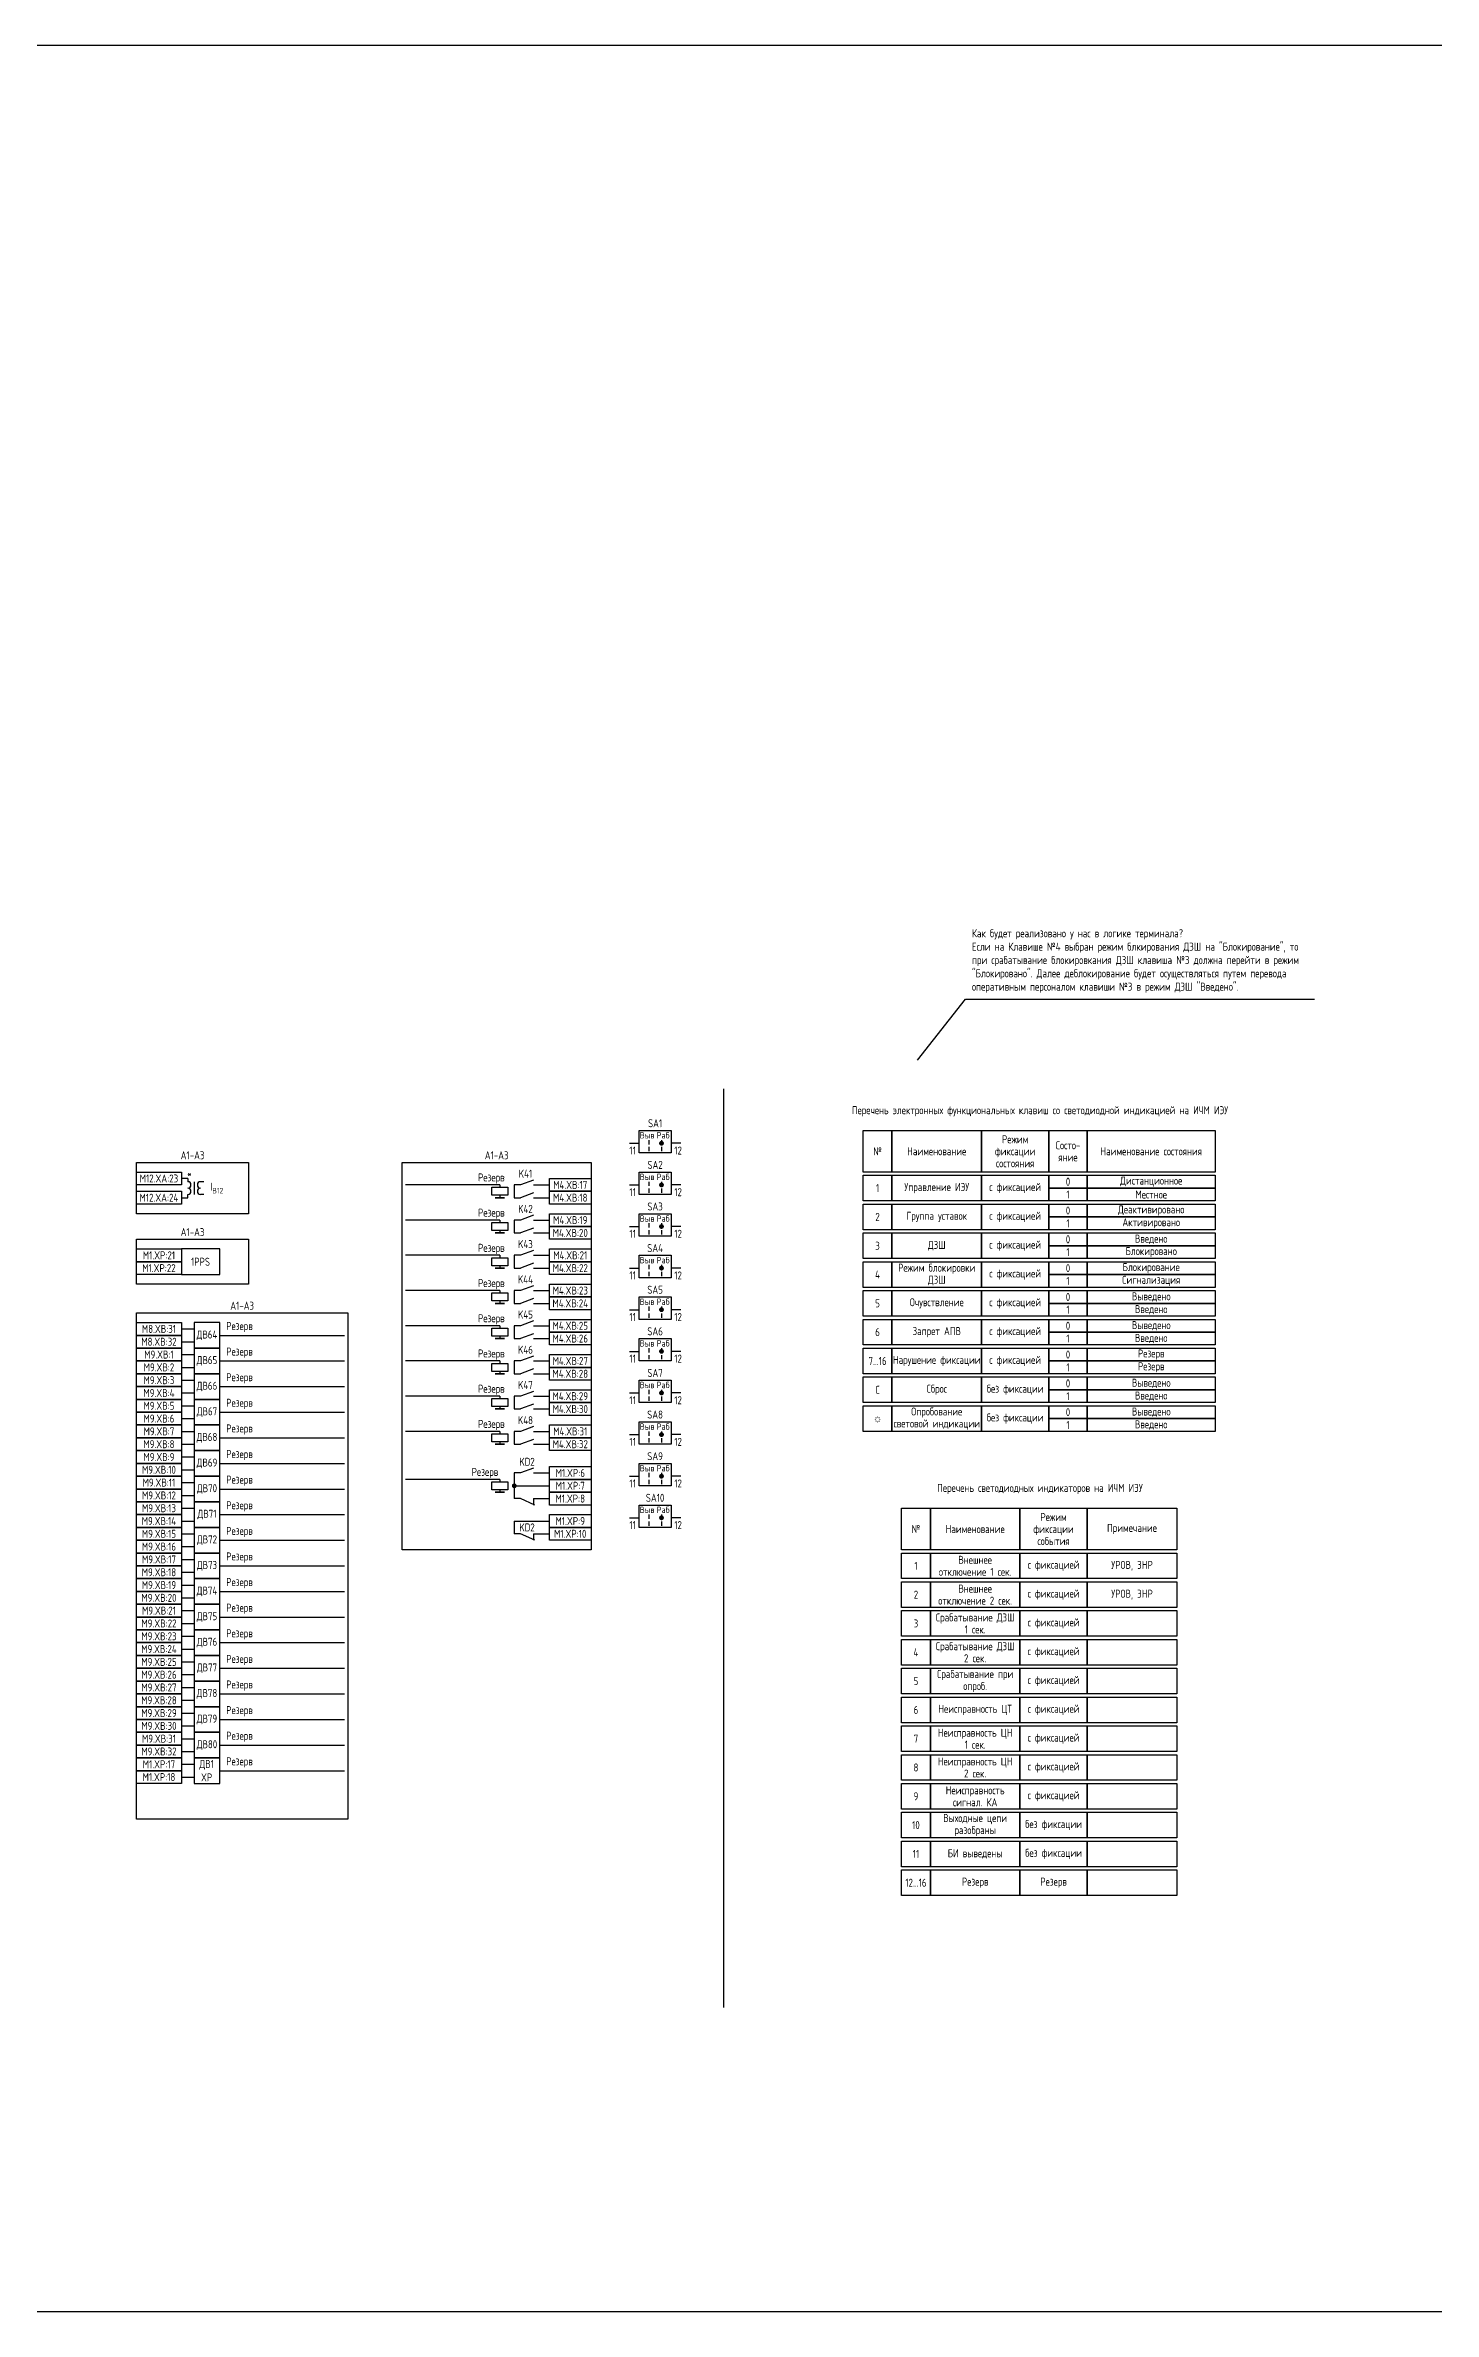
# Model space of a CAD drawing. Header units: millimetres. Extents: x -997 to 6341, y -90 to 618.
# Drawn here: x 4625 to 5059, y -90 to 618 of the extents above; entities that cross this region are included whole.
import ezdxf

# ---------------------------------------------------------------- set-up
doc = ezdxf.new("R2010")
doc.units = ezdxf.units.MM
doc.styles.add('Gost_type_A', font='GOST_A.TTF')

# ---------------------------------------------------------------- blocks, each defined once
blk = doc.blocks.new('POINT')
at = {"const_width": 0.75}
blk.add_lwpolyline([(-0.375, 0, 1), (0.375, 0, 1)], format="xyb", close=True, dxfattribs=at)
blk = doc.blocks.new('Переключатель_положение')
for p, q in [((2, 1), (2, -0.34)), ((2, -1.14), (2, -2.49))]:
    blk.add_line(p, q)

msp = doc.modelspace()

# ---------------------------------------------------------------- linework, layer by layer
for p, q in [((4837.5, 5), (4837.5, 292)), ((4808, 275), (4811, 275)), ((4824, 275), (4821, 275)), ((4670, 264), (4668, 264)), ((4767.5, 262), (4738, 262)), ((4767.5, 262), (4767.5, 261.25)), ((4808, 262), (4811, 262)), ((4824, 262), (4821, 262)), ((4668, 258), (4670, 258)), ((4767.5, 258.75), (4767.5, 258)), ((4767.5, 251), (4738, 251)), ((4767.5, 251), (4767.5, 250.25)), ((4808, 249), (4811, 249)), ((4824, 249), (4821, 249)), ((4767.5, 247.75), (4767.5, 247)), ((4767.5, 240), (4738, 240)), ((4767.5, 240), (4767.5, 239.25)), ((4767.5, 236.75), (4767.5, 236)), ((4808, 236), (4811, 236)), ((4824, 236), (4821, 236)), ((4767.5, 229), (4738, 229)), ((4767.5, 229), (4767.5, 228.25)), ((4767.5, 225.75), (4767.5, 225)), ((4808, 223), (4811, 223)), ((4824, 223), (4821, 223)), ((4668, 217), (4672, 217)), ((4668, 213), (4672, 213)), ((4680, 215), (4719, 215)), ((4767.5, 218), (4738, 218)), ((4767.5, 218), (4767.5, 217.25)), ((4767.5, 214.75), (4767.5, 214)), ((4668, 209), (4672, 209)), ((4680, 207), (4719, 207)), ((4767.5, 207), (4738, 207)), ((4767.5, 207), (4767.5, 206.25)), ((4808, 210), (4811, 210)), ((4824, 210), (4821, 210)), ((4668, 205), (4672, 205)), ((4668, 201), (4672, 201)), ((4680, 199), (4719, 199)), ((4767.5, 203.75), (4767.5, 203)), ((4668, 197), (4672, 197)), ((4668, 193), (4672, 193)), ((4767.5, 196), (4738, 196)), ((4767.5, 196), (4767.5, 195.25)), ((4767.5, 192.75), (4767.5, 192)), ((4808, 197), (4811, 197)), ((4824, 197), (4821, 197)), ((4668, 189), (4672, 189)), ((4668, 185), (4672, 185)), ((4680, 191), (4719, 191)), ((4767.5, 185), (4738, 185)), ((4767.5, 185), (4767.5, 184.25)), ((4668, 181), (4672, 181)), ((4668, 177), (4672, 177)), ((4680, 183), (4719, 183)), ((4767.5, 181.75), (4767.5, 181)), ((4808, 184), (4811, 184)), ((4824, 184), (4821, 184)), ((4668, 173), (4672, 173)), ((4680, 175), (4719, 175)), ((4767.5, 170), (4738, 170)), ((4767.5, 170), (4767.5, 169.25)), ((4808, 171), (4811, 171)), ((4824, 171), (4821, 171)), ((4668, 169), (4672, 169)), ((4668, 165), (4672, 165)), ((4680, 167), (4719, 167)), ((4767.5, 166.75), (4767.5, 166)), ((4778, 164), (4778, 162)), ((4668, 161), (4672, 161)), ((4668, 157), (4672, 157)), ((4680, 159), (4719, 159)), ((4772, 157), (4772, 153)), ((4808, 158), (4811, 158)), ((4824, 158), (4821, 158)), ((4668, 153), (4672, 153)), ((4668, 149), (4672, 149)), ((4680, 151), (4719, 151)), ((4778, 153), (4778, 151)), ((4668, 145), (4672, 145)), ((4680, 143), (4719, 143)), ((4668, 141), (4672, 141)), ((4668, 137), (4672, 137)), ((4680, 135), (4719, 135)), ((4668, 133), (4672, 133)), ((4668, 129), (4672, 129)), ((4668, 125), (4672, 125)), ((4668, 121), (4672, 121)), ((4680, 127), (4719, 127)), ((4668, 117), (4672, 117)), ((4680, 119), (4719, 119)), ((4668, 113), (4672, 113)), ((4668, 109), (4672, 109)), ((4680, 111), (4719, 111)), ((4668, 105), (4672, 105)), ((4668, 101), (4672, 101)), ((4680, 103), (4719, 103)), ((4668, 97), (4672, 97)), ((4668, 93), (4672, 93)), ((4680, 95), (4719, 95)), ((4668, 89), (4672, 89)), ((4668, 85), (4672, 85)), ((4680, 87), (4719, 87)), ((4668, 81), (4672, 81)), ((4680, 79), (4719, 79)), ((4668, 77), (4672, 77))]:
    msp.add_line(p, q)
at = {"ltscale": 4}
for p, q in [((4670, 264), (4670, 263)), ((4670, 263.5), (4670, 263)), ((4672, 263), (4672, 259)), ((4672, 263), (4672, 259)), ((4675, 263), (4674, 263)), ((4675, 263), (4674, 263)), ((4670, 258), (4670, 259)), ((4675, 259), (4674, 259)), ((4675, 259), (4674, 259))]:
    msp.add_line(p, q, dxfattribs=at)
at = {"ltscale": 1.08}
for p, q in [((4774, 262), (4772, 262)), ((4772, 262), (4772, 258)), ((4778, 262), (4783, 262)), ((4772, 258), (4774, 258)), ((4778, 258), (4783, 258)), ((4774, 251), (4772, 251)), ((4772, 251), (4772, 247)), ((4778, 251), (4783, 251)), ((4772, 247), (4774, 247)), ((4778, 247), (4783, 247)), ((4774, 240), (4772, 240)), ((4772, 240), (4772, 236)), ((4772, 236), (4774, 236)), ((4778, 240), (4783, 240)), ((4778, 236), (4783, 236)), ((4774, 229), (4772, 229)), ((4772, 229), (4772, 225)), ((4778, 229), (4783, 229)), ((4772, 225), (4774, 225)), ((4778, 225), (4783, 225)), ((4774, 218), (4772, 218)), ((4772, 218), (4772, 214)), ((4772, 214), (4774, 214)), ((4778, 218), (4783, 218)), ((4778, 214), (4783, 214)), ((4774, 207), (4772, 207)), ((4772, 207), (4772, 203)), ((4778, 207), (4783, 207)), ((4772, 203), (4774, 203)), ((4778, 203), (4783, 203)), ((4774, 196), (4772, 196)), ((4772, 196), (4772, 192)), ((4772, 192), (4774, 192)), ((4778, 196), (4783, 196)), ((4778, 192), (4783, 192)), ((4774, 185), (4772, 185)), ((4772, 185), (4772, 181)), ((4778, 185), (4783, 185)), ((4772, 181), (4774, 181)), ((4778, 181), (4783, 181)), ((4774, 172), (4772, 172)), ((4772, 172), (4772, 164)), ((4778, 172), (4783, 172)), ((4772, 168), (4783, 168)), ((4774, 164), (4772, 164)), ((4778, 164), (4783, 164)), ((4772, 157), (4783, 157)), ((4774, 153), (4772, 153)), ((4778, 153), (4783, 153))]:
    msp.add_line(p, q, dxfattribs=at)
at = {"ltscale": 4.32}
for p, q in [((4778, 263.5), (4774, 262)), ((4778, 259.5), (4774, 258)), ((4778, 252.5), (4774, 251)), ((4778, 248.5), (4774, 247)), ((4778, 241.5), (4774, 240)), ((4778, 237.5), (4774, 236)), ((4778, 230.5), (4774, 229)), ((4778, 226.5), (4774, 225)), ((4778, 219.5), (4774, 218)), ((4778, 215.5), (4774, 214)), ((4778, 208.5), (4774, 207)), ((4778, 204.5), (4774, 203)), ((4778, 197.5), (4774, 196)), ((4778, 193.5), (4774, 192)), ((4778, 186.5), (4774, 185)), ((4778, 182.5), (4774, 181)), ((4778, 173.5), (4774, 172)), ((4778.39, 162), (4774, 164)), ((4778.39, 151), (4774, 153))]:
    msp.add_line(p, q, dxfattribs=at)
for points in [[(-997, 618), (6340.99, 618), (6340.99, -90), (-997, -90)], [(4811, 279), (4821, 279), (4821, 272), (4811, 272)], [(4881, 279), (4890, 279), (4890, 266), (4881, 266)], [(4890, 279), (4918, 279), (4918, 266), (4890, 266)], [(4918, 279), (4939, 279), (4939, 266), (4918, 266)], [(4939, 279), (4951, 279), (4951, 266), (4939, 266)], [(4951, 279), (4991, 279), (4991, 266), (4951, 266)], [(4654, 269), (4689, 269), (4689, 253), (4654, 253)], [(4654, 266), (4668, 266), (4668, 262), (4654, 262)], [(4737, 269), (4796, 269), (4796, 148), (4737, 148)], [(4783, 264), (4796, 264), (4796, 260), (4783, 260)], [(4811, 266), (4821, 266), (4821, 259), (4811, 259)], [(4881, 265), (4890, 265), (4890, 257), (4881, 257)], [(4890, 265), (4918, 265), (4918, 257), (4890, 257)], [(4918, 265), (4939, 265), (4939, 257), (4918, 257)], [(4939, 265), (4951, 265), (4951, 261), (4939, 261)], [(4951, 265), (4991, 265), (4991, 261), (4951, 261)], [(4654, 260), (4668, 260), (4668, 256), (4654, 256)], [(4770, 261.25), (4770, 258.75), (4765, 258.75), (4765, 261.25)], [(4769, 258), (4766, 258)], [(4783, 260), (4796, 260), (4796, 256), (4783, 256)], [(4881, 256), (4890, 256), (4890, 248), (4881, 248)], [(4890, 256), (4918, 256), (4918, 248), (4890, 248)], [(4918, 256), (4939, 256), (4939, 248), (4918, 248)], [(4939, 261), (4951, 261), (4951, 257), (4939, 257)], [(4939, 256), (4951, 256), (4951, 252), (4939, 252)], [(4951, 261), (4991, 261), (4991, 257), (4951, 257)], [(4951, 256), (4991, 256), (4991, 252), (4951, 252)], [(4770, 250.25), (4770, 247.75), (4765, 247.75), (4765, 250.25)], [(4783, 253), (4796, 253), (4796, 249), (4783, 249)], [(4783, 249), (4796, 249), (4796, 245), (4783, 245)], [(4811, 253), (4821, 253), (4821, 246), (4811, 246)], [(4939, 252), (4951, 252), (4951, 248), (4939, 248)], [(4951, 252), (4991, 252), (4991, 248), (4951, 248)], [(4654, 245), (4689, 245), (4689, 231), (4654, 231)], [(4654, 242), (4668, 242), (4668, 238), (4654, 238)], [(4769, 247), (4766, 247)], [(4783, 242), (4796, 242), (4796, 238), (4783, 238)], [(4881, 247), (4890, 247), (4890, 239), (4881, 239)], [(4890, 247), (4918, 247), (4918, 239), (4890, 239)], [(4918, 247), (4939, 247), (4939, 239), (4918, 239)], [(4939, 247), (4951, 247), (4951, 243), (4939, 243)], [(4939, 243), (4951, 243), (4951, 239), (4939, 239)], [(4951, 247), (4991, 247), (4991, 243), (4951, 243)], [(4951, 243), (4991, 243), (4991, 239), (4951, 239)], [(4654, 238), (4668, 238), (4668, 234), (4654, 234)], [(4770, 239.25), (4770, 236.75), (4765, 236.75), (4765, 239.25)], [(4769, 236), (4766, 236)], [(4783, 238), (4796, 238), (4796, 234), (4783, 234)], [(4811, 240), (4821, 240), (4821, 233), (4811, 233)], [(4881, 238), (4890, 238), (4890, 230), (4881, 230)], [(4890, 238), (4918, 238), (4918, 230), (4890, 230)], [(4918, 238), (4939, 238), (4939, 230), (4918, 230)], [(4939, 238), (4951, 238), (4951, 234), (4939, 234)], [(4939, 234), (4951, 234), (4951, 230), (4939, 230)], [(4951, 238), (4991, 238), (4991, 234), (4951, 234)], [(4951, 234), (4991, 234), (4991, 230), (4951, 230)], [(4770, 228.25), (4770, 225.75), (4765, 225.75), (4765, 228.25)], [(4783, 231), (4796, 231), (4796, 227), (4783, 227)], [(4783, 227), (4796, 227), (4796, 223), (4783, 223)], [(4811, 227), (4821, 227), (4821, 220), (4811, 220)], [(4881, 229), (4890, 229), (4890, 221), (4881, 221)], [(4890, 229), (4918, 229), (4918, 221), (4890, 221)], [(4918, 229), (4939, 229), (4939, 221), (4918, 221)], [(4939, 229), (4951, 229), (4951, 225), (4939, 225)], [(4951, 229), (4991, 229), (4991, 225), (4951, 225)], [(4654, 222), (4720, 222), (4720, 63.82), (4654, 63.82)], [(4769, 225), (4766, 225)], [(4783, 220), (4796, 220), (4796, 216), (4783, 216)], [(4881, 220), (4890, 220), (4890, 212), (4881, 212)], [(4890, 220), (4918, 220), (4918, 212), (4890, 212)], [(4918, 220), (4939, 220), (4939, 212), (4918, 212)], [(4939, 225), (4951, 225), (4951, 221), (4939, 221)], [(4939, 220), (4951, 220), (4951, 216), (4939, 216)], [(4951, 225), (4991, 225), (4991, 221), (4951, 221)], [(4951, 220), (4991, 220), (4991, 216), (4951, 216)], [(4654, 219), (4668, 219), (4668, 215), (4654, 215)], [(4654, 215), (4668, 215), (4668, 211), (4654, 211)], [(4770, 217.25), (4770, 214.75), (4765, 214.75), (4765, 217.25)], [(4769, 214), (4766, 214)], [(4783, 216), (4796, 216), (4796, 212), (4783, 212)], [(4811, 214), (4821, 214), (4821, 207), (4811, 207)], [(4939, 216), (4951, 216), (4951, 212), (4939, 212)], [(4951, 216), (4991, 216), (4991, 212), (4951, 212)], [(4654, 211), (4668, 211), (4668, 207), (4654, 207)], [(4654, 207), (4668, 207), (4668, 203), (4654, 203)], [(4770, 206.25), (4770, 203.75), (4765, 203.75), (4765, 206.25)], [(4783, 209), (4796, 209), (4796, 205), (4783, 205)], [(4881, 211), (4890, 211), (4890, 203), (4881, 203)], [(4890, 211), (4918, 211), (4918, 203), (4890, 203)], [(4918, 211), (4939, 211), (4939, 203), (4918, 203)], [(4939, 211), (4951, 211), (4951, 207), (4939, 207)], [(4939, 207), (4951, 207), (4951, 203), (4939, 203)], [(4951, 211), (4991, 211), (4991, 207), (4951, 207)], [(4951, 207), (4991, 207), (4991, 203), (4951, 203)], [(4654, 203), (4668, 203), (4668, 199), (4654, 199)], [(4654, 199), (4668, 199), (4668, 195), (4654, 195)], [(4769, 203), (4766, 203)], [(4783, 205), (4796, 205), (4796, 201), (4783, 201)], [(4811, 201), (4821, 201), (4821, 194), (4811, 194)], [(4881, 202), (4890, 202), (4890, 194), (4881, 194)], [(4890, 202), (4918, 202), (4918, 194), (4890, 194)], [(4918, 202), (4939, 202), (4939, 194), (4918, 194)], [(4939, 202), (4951, 202), (4951, 198), (4939, 198)], [(4951, 202), (4991, 202), (4991, 198), (4951, 198)], [(4654, 195), (4668, 195), (4668, 191), (4654, 191)], [(4770, 195.25), (4770, 192.75), (4765, 192.75), (4765, 195.25)], [(4769, 192), (4766, 192)], [(4783, 198), (4796, 198), (4796, 194), (4783, 194)], [(4783, 194), (4796, 194), (4796, 190), (4783, 190)], [(4881, 193), (4890, 193), (4890, 185), (4881, 185)], [(4890, 193), (4918, 193), (4918, 185), (4890, 185)], [(4918, 193), (4939, 193), (4939, 185), (4918, 185)], [(4939, 198), (4951, 198), (4951, 194), (4939, 194)], [(4939, 193), (4951, 193), (4951, 189), (4939, 189)], [(4951, 198), (4991, 198), (4991, 194), (4951, 194)], [(4951, 193), (4991, 193), (4991, 189), (4951, 189)], [(4654, 191), (4668, 191), (4668, 187), (4654, 187)], [(4654, 187), (4668, 187), (4668, 183), (4654, 183)], [(4770, 184.25), (4770, 181.75), (4765, 181.75), (4765, 184.25)], [(4783, 187), (4796, 187), (4796, 183), (4783, 183)], [(4811, 188), (4821, 188), (4821, 181), (4811, 181)], [(4939, 189), (4951, 189), (4951, 185), (4939, 185)], [(4951, 189), (4991, 189), (4991, 185), (4951, 185)], [(4654, 183), (4668, 183), (4668, 179), (4654, 179)], [(4654, 179), (4668, 179), (4668, 175), (4654, 175)], [(4769, 181), (4766, 181)], [(4783, 183), (4796, 183), (4796, 179), (4783, 179)], [(4654, 175), (4668, 175), (4668, 171), (4654, 171)], [(4654, 171), (4668, 171), (4668, 167), (4654, 167)], [(4783, 174), (4796, 174), (4796, 170), (4783, 170)], [(4783, 170), (4796, 170), (4796, 166), (4783, 166)], [(4811, 175), (4821, 175), (4821, 168), (4811, 168)], [(4654, 167), (4668, 167), (4668, 163), (4654, 163)], [(4654, 163), (4668, 163), (4668, 159), (4654, 159)], [(4770, 169.25), (4770, 166.75), (4765, 166.75), (4765, 169.25)], [(4769, 166), (4766, 166)], [(4783, 166), (4796, 166), (4796, 162), (4783, 162)], [(4654, 159), (4668, 159), (4668, 155), (4654, 155)], [(4783, 159), (4796, 159), (4796, 155), (4783, 155)], [(4811, 162), (4821, 162), (4821, 155), (4811, 155)], [(4893, 161), (4902, 161), (4902, 148), (4893, 148)], [(4902, 161), (4930, 161), (4930, 148), (4902, 148)], [(4930, 161), (4951, 161), (4951, 148), (4930, 148)], [(4951, 161), (4979, 161), (4979, 148), (4951, 148)], [(4654, 155), (4668, 155), (4668, 151), (4654, 151)], [(4654, 151), (4668, 151), (4668, 147), (4654, 147)], [(4783, 155), (4796, 155), (4796, 151), (4783, 151)], [(4654, 147), (4668, 147), (4668, 143), (4654, 143)], [(4654, 143), (4668, 143), (4668, 139), (4654, 139)], [(4893, 147), (4902, 147), (4902, 139), (4893, 139)], [(4902, 147), (4930, 147), (4930, 139), (4902, 139)], [(4930, 147), (4951, 147), (4951, 139), (4930, 139)], [(4951, 147), (4979, 147), (4979, 139), (4951, 139)], [(4654, 139), (4668, 139), (4668, 135), (4654, 135)], [(4654, 135), (4668, 135), (4668, 131), (4654, 131)], [(4893, 138), (4902, 138), (4902, 130), (4893, 130)], [(4902, 138), (4930, 138), (4930, 130), (4902, 130)], [(4930, 138), (4951, 138), (4951, 130), (4930, 130)], [(4951, 138), (4979, 138), (4979, 130), (4951, 130)], [(4654, 131), (4668, 131), (4668, 127), (4654, 127)], [(4893, 129), (4902, 129), (4902, 121), (4893, 121)], [(4902, 129), (4930, 129), (4930, 121), (4902, 121)], [(4930, 129), (4951, 129), (4951, 121), (4930, 121)], [(4951, 129), (4979, 129), (4979, 121), (4951, 121)], [(4654, 127), (4668, 127), (4668, 123), (4654, 123)], [(4654, 123), (4668, 123), (4668, 119), (4654, 119)], [(4654, 119), (4668, 119), (4668, 115), (4654, 115)], [(4654, 115), (4668, 115), (4668, 111), (4654, 111)], [(4893, 120), (4902, 120), (4902, 112), (4893, 112)], [(4902, 120), (4930, 120), (4930, 112), (4902, 112)], [(4930, 120), (4951, 120), (4951, 112), (4930, 112)], [(4951, 120), (4979, 120), (4979, 112), (4951, 112)], [(4654, 111), (4668, 111), (4668, 107), (4654, 107)], [(4654, 107), (4668, 107), (4668, 103), (4654, 103)], [(4893, 111), (4902, 111), (4902, 103), (4893, 103)], [(4902, 111), (4930, 111), (4930, 103), (4902, 103)], [(4930, 111), (4951, 111), (4951, 103), (4930, 103)], [(4951, 111), (4979, 111), (4979, 103), (4951, 103)], [(4654, 103), (4668, 103), (4668, 99), (4654, 99)], [(4893, 102), (4902, 102), (4902, 94), (4893, 94)], [(4902, 102), (4930, 102), (4930, 94), (4902, 94)], [(4930, 102), (4951, 102), (4951, 94), (4930, 94)], [(4951, 102), (4979, 102), (4979, 94), (4951, 94)], [(4654, 99), (4668, 99), (4668, 95), (4654, 95)], [(4654, 95), (4668, 95), (4668, 91), (4654, 91)], [(4893, 93), (4902, 93), (4902, 85), (4893, 85)], [(4902, 93), (4930, 93), (4930, 85), (4902, 85)], [(4930, 93), (4951, 93), (4951, 85), (4930, 85)], [(4951, 93), (4979, 93), (4979, 85), (4951, 85)], [(4654, 91), (4668, 91), (4668, 87), (4654, 87)], [(4654, 87), (4668, 87), (4668, 83), (4654, 83)], [(4654, 83), (4668, 83), (4668, 79), (4654, 79)], [(4654, 79), (4668, 79), (4668, 75), (4654, 75)], [(4893, 84), (4902, 84), (4902, 76), (4893, 76)], [(4902, 84), (4930, 84), (4930, 76), (4902, 76)], [(4930, 84), (4951, 84), (4951, 76), (4930, 76)], [(4951, 84), (4979, 84), (4979, 76), (4951, 76)], [(4893, 75), (4902, 75), (4902, 67), (4893, 67)], [(4902, 75), (4930, 75), (4930, 67), (4902, 67)], [(4930, 75), (4951, 75), (4951, 67), (4930, 67)], [(4951, 75), (4979, 75), (4979, 67), (4951, 67)], [(4893, 66), (4902, 66), (4902, 58), (4893, 58)], [(4902, 66), (4930, 66), (4930, 58), (4902, 58)], [(4930, 66), (4951, 66), (4951, 58), (4930, 58)], [(4951, 66), (4979, 66), (4979, 58), (4951, 58)], [(4893, 57), (4902, 57), (4902, 49), (4893, 49)], [(4902, 57), (4930, 57), (4930, 49), (4902, 49)], [(4930, 57), (4951, 57), (4951, 49), (4930, 49)], [(4951, 57), (4979, 57), (4979, 49), (4951, 49)], [(4893, 48), (4902, 48), (4902, 40), (4893, 40)], [(4902, 48), (4930, 48), (4930, 40), (4902, 40)], [(4930, 48), (4951, 48), (4951, 40), (4930, 40)], [(4951, 48), (4979, 48), (4979, 40), (4951, 40)]]:
    msp.add_lwpolyline(points, close=True)
at = {"color": 210}
msp.add_lwpolyline([(4898, 301), (4913, 320), (5022, 320)], dxfattribs=at)
at = {"ltscale": 4}
for points in [[(4668, 234), (4680, 234), (4680, 242), (4668, 242)], [(4672, 211), (4680, 211), (4680, 219), (4672, 219)], [(4672, 203), (4680, 203), (4680, 211), (4672, 211)], [(4672, 195), (4680, 195), (4680, 203), (4672, 203)], [(4672, 187), (4680, 187), (4680, 195), (4672, 195)], [(4672, 179), (4680, 179), (4680, 187), (4672, 187)], [(4672, 171), (4680, 171), (4680, 179), (4672, 179)], [(4672, 163), (4680, 163), (4680, 171), (4672, 171)], [(4672, 155), (4680, 155), (4680, 163), (4672, 163)], [(4672, 147), (4680, 147), (4680, 155), (4672, 155)], [(4672, 139), (4680, 139), (4680, 147), (4672, 147)], [(4672, 131), (4680, 131), (4680, 139), (4672, 139)], [(4672, 123), (4680, 123), (4680, 131), (4672, 131)], [(4672, 115), (4680, 115), (4680, 123), (4672, 123)], [(4672, 107), (4680, 107), (4680, 115), (4672, 115)], [(4672, 99), (4680, 99), (4680, 107), (4672, 107)], [(4672, 91), (4680, 91), (4680, 99), (4672, 99)], [(4672, 83), (4680, 83), (4680, 91), (4672, 91)], [(4672, 75), (4680, 75), (4680, 83), (4672, 83)]]:
    msp.add_lwpolyline(points, close=True, dxfattribs=at)
for centre, start, end in [((4670, 262), 270, 90), ((4670, 262), 270, 90), ((4674, 262), 90, 270), ((4674, 262), 90, 270), ((4670, 260), 270, 90), ((4670, 260), 270, 90), ((4674, 260), 90, 270), ((4674, 260), 90, 270)]:
    msp.add_arc(centre, 1, start, end, dxfattribs=at)

# ---------------------------------------------------------------- block references
for name, p in [('Переключатель_положение', (4812, 275)), ('POINT', (4818, 275)), ('Переключатель_положение', (4816, 275)), ('Переключатель_положение', (4812, 262)), ('POINT', (4818, 262)), ('Переключатель_положение', (4816, 262)), ('Переключатель_положение', (4812, 249)), ('POINT', (4818, 249)), ('Переключатель_положение', (4816, 249)), ('Переключатель_положение', (4812, 236)), ('POINT', (4818, 236)), ('Переключатель_положение', (4816, 236)), ('Переключатель_положение', (4812, 223)), ('POINT', (4818, 223)), ('Переключатель_положение', (4816, 223)), ('Переключатель_положение', (4812, 210)), ('POINT', (4818, 210)), ('Переключатель_положение', (4816, 210)), ('Переключатель_положение', (4812, 197)), ('POINT', (4818, 197)), ('Переключатель_положение', (4816, 197)), ('Переключатель_положение', (4812, 184)), ('POINT', (4818, 184)), ('Переключатель_положение', (4816, 184)), ('Переключатель_положение', (4812, 171)), ('POINT', (4818, 171)), ('Переключатель_положение', (4816, 171)), ('POINT', (4772, 168)), ('Переключатель_положение', (4812, 158)), ('POINT', (4818, 158)), ('Переключатель_положение', (4816, 158))]:
    msp.add_blockref(name, p)

# ---------------------------------------------------------------- texts
at = {"color": 210, "insert": (4915, 322), "char_height": 2.5, "width": 106, "attachment_point": 7, "style": 'Gost_type_A'}
msp.add_mtext('Как будет реализовано у нас в логике терминала?\\PЕсли на Клавише №4 выбран режим блкирования ДЗШ на "Блокирование", то при срабатывание блокировкания ДЗШ клавиша №3 должна перейти в режим "Блокировано". Далее деблокирование будет осуществляться путем перевода оперативным персоналом клавиши №3 в режим ДЗШ "Введено".', dxfattribs=at)
at = {"char_height": 2.5, "style": 'Gost_type_A'}
for s, insert, width, attachment_point, line_spacing_factor in [('Перечень электронных функциональных клавиш со светодиодной индикацией на ИЧМ ИЭУ', (4936.25, 285), 197.5, 5, 0.9), ('Режим\\Pфиксации состояния', (4928.5, 272.5), 21, 5, 0.9), ('A1-A3', (4671.5, 270), 35, 8, 0.9), ('A1-A3', (4766.5, 270), 59, 8, 0.9), ('№ ', (4885.5, 272.5), 9, 5, 0.9), ('Наименование ', (4904, 272.5), 28, 5, 0.9), ('Состо- яние', (4945, 272.5), 12, 5, 0.9), ('Наименование состояния ', (4971, 272.5), 40, 5, 0.9), ('1', (4885.5, 261), 9, 5, 0.9), ('Управление ИЭУ', (4904, 261), 28, 5, 0.9), ('с фиксацией', (4928.5, 261), 21, 5, 0.9), ('0', (4945, 263), 12, 5, 0.9), ('Дистанционное', (4971, 263), 40, 5, 0.9), ('0', (4945, 254), 12, 5, 0.9), ('1', (4945, 259), 12, 5, 0.9), ('Деактивировано', (4971, 254), 40, 5, 0.9), ('Местное', (4971, 259), 40, 5, 0.9), ('A1-A3', (4671.5, 246), 35, 8, 0.9), ('2', (4885.5, 252), 9, 5, 0.9), ('Группа уставок', (4904, 252), 28, 5, 0.9), ('с фиксацией', (4928.5, 252), 21, 5, 0.9), ('1', (4945, 250), 12, 5, 0.9), ('Активировано', (4971, 250), 40, 5, 0.9), ('3', (4885.5, 243), 9, 5, 0.9), ('ДЗШ', (4904, 243), 28, 5, 0.9), ('с фиксацией', (4928.5, 243), 21, 5, 0.9), ('0', (4945, 245), 12, 5, 0.9), ('1', (4945, 241), 12, 5, 0.9), ('Блокировано', (4971, 241), 40, 5, 0.9), ('Введено', (4971, 245), 40, 5, 0.9), ('4', (4885.5, 234), 9, 5, 0.9), ('Режим блокировки ДЗШ', (4904, 234), 28, 5, 0.9), ('с фиксацией', (4928.5, 234), 21, 5, 0.9), ('0', (4945, 236), 12, 5, 0.9), ('Блокирование', (4971, 236), 40, 5, 0.9), ('Очувствление', (4904, 225), 28, 5, 0.9), ('с фиксацией', (4928.5, 225), 21, 5, 0.9), ('0', (4945, 227), 12, 5, 0.9), ('1', (4945, 232), 12, 5, 0.9), ('Сигнализация', (4971, 232), 40, 5, 0.9), ('Выведено', (4971, 227), 40, 5, 0.9), ('A1-A3', (4687, 223), 66, 8, 0.9), ('5', (4885.5, 225), 9, 5, 0.9), ('1', (4945, 223), 12, 5, 0.9), ('Введено', (4971, 223), 40, 5, 0.9), ('6', (4885.5, 216), 9, 5, 0.9), ('Запрет АПВ', (4904, 216), 28, 5, 0.9), ('с фиксацией', (4928.5, 216), 21, 5, 0.9), ('0', (4945, 218), 12, 5, 0.9), ('1', (4945, 214), 12, 5, 0.9), ('Выведено', (4971, 218), 40, 5, 0.9), ('Введено', (4971, 214), 40, 5, 0.9), ('7...16', (4885.5, 207), 9, 5, 0.9), ('Нарушение фиксации', (4904, 207), 28, 5, 0.9), ('с фиксацией', (4928.5, 207), 21, 5, 0.9), ('0', (4945, 209), 12, 5, 0.9), ('1', (4945, 205), 12, 5, 0.9), ('Резерв', (4971, 209), 40, 5, 0.9), ('Резерв', (4971, 205), 40, 5, 0.9), ('C', (4885.5, 198), 9, 5, 0.9), ('Сброс', (4904, 198), 28, 5, 0.9), ('без фиксации', (4928.5, 198), 21, 5, 0.9), ('0', (4945, 200), 12, 5, 0.9), ('Выведено', (4971, 200), 40, 5, 0.9), ('Опробование световой индикации', (4904, 189), 28, 5, 0.9), ('0', (4945, 191), 12, 5, 0.9), ('1', (4945, 196), 12, 5, 0.9), ('Выведено', (4971, 191), 40, 5, 0.9), ('Введено', (4971, 196), 40, 5, 0.9), ('☼', (4885.5, 189), 9, 5, 0.9), ('без фиксации', (4928.5, 189), 21, 5, 0.9), ('1', (4945, 187), 12, 5, 0.9), ('Введено', (4971, 187), 40, 5, 0.9), ('Резерв', (4767, 172), 37, 6, 0.8), ('Перечень светодиодных индикаторов на ИЧМ ИЭУ', (4936.25, 167), 197.5, 5, 0.9), ('Режим\\Pфиксации события', (4940.5, 154.5), 21, 5, 0.9), ('Примечание', (4965, 154.5), 28, 5, 0.9), ('№ ', (4897.5, 154.5), 9, 5, 0.9), ('Наименование ', (4916, 154.5), 28, 5, 0.9), ('1', (4897.5, 143), 9, 5, 0.9), ('Внешнее\\Pотключение 1 сек.', (4916, 143), 28, 5, 0.9), ('с фиксацией', (4940.5, 143), 21, 5, 0.9), ('УРОВ, ЗНР', (4965, 143), 28, 5, 0.9), ('2', (4897.5, 134), 9, 5, 0.9), ('Внешнее\\Pотключение 2 сек.', (4916, 134), 28, 5, 0.9), ('с фиксацией', (4940.5, 134), 21, 5, 0.9), ('УРОВ, ЗНР', (4965, 134), 28, 5, 0.9), ('Срабатывание ДЗШ\\P1 сек.', (4916, 125), 28, 5, 0.9), ('3', (4897.5, 125), 9, 5, 0.9), ('с фиксацией', (4940.5, 125), 21, 5, 0.9), ('4', (4897.5, 116), 9, 5, 0.9), ('Срабатывание ДЗШ\\P2 сек.', (4916, 116), 28, 5, 0.9), ('с фиксацией', (4940.5, 116), 21, 5, 0.9), ('5', (4897.5, 107), 9, 5, 0.9), ('Срабатывание при опроб.', (4916, 107), 28, 5, 0.9), ('с фиксацией', (4940.5, 107), 21, 5, 0.9), ('6', (4897.5, 98), 9, 5, 0.9), ('Неисправность ЦТ', (4916, 98), 28, 5, 0.9), ('с фиксацией', (4940.5, 98), 21, 5, 0.9), ('Неисправность ЦН\\P1 сек.', (4916, 89), 28, 5, 0.9), ('7', (4897.5, 89), 9, 5, 0.9), ('с фиксацией', (4940.5, 89), 21, 5, 0.9), ('8', (4897.5, 80), 9, 5, 0.9), ('Неисправность ЦН\\P2 сек.', (4916, 80), 28, 5, 0.9), ('с фиксацией', (4940.5, 80), 21, 5, 0.9), ('9', (4897.5, 71), 9, 5, 0.9), ('Неисправность сигнал. КА', (4916, 71), 28, 5, 0.9), ('с фиксацией', (4940.5, 71), 21, 5, 0.9), ('Выходные цепи разобраны', (4916, 62), 28, 5, 0.9), ('10', (4897.5, 62), 9, 5, 0.9), ('без фиксации', (4940.5, 62), 21, 5, 0.9), ('11', (4897.5, 53), 9, 5, 0.9), ('БИ выведены', (4916, 53), 28, 5, 0.9), ('без фиксации', (4940.5, 53), 21, 5, 0.9), ('12...16', (4897.5, 44), 9, 5, 0.9), ('Резерв', (4916, 44), 28, 5, 0.9), ('Резерв', (4940.5, 44), 21, 5, 0.9)]:
    msp.add_mtext(s, dxfattribs=dict(at, insert=insert, width=width, attachment_point=attachment_point, line_spacing_factor=line_spacing_factor))
at = {"style": 'Gost_type_A'}
for s, insert, char_height, width, attachment_point in [('Выв', (4813.5, 277.5), 2, 5, 5), ('SA1', (4816, 280), 2.5, 10, 8), ('Раб', (4818.5, 277.5), 2, 5, 5), ('11', (4810, 273.98), 2.5, 5, 3), ('SA2', (4816, 267), 2.5, 10, 8), ('12', (4822, 273.98), 2.5, 5, 1), ('M12.XA:23', (4661, 264), 2.5, 14, 5), ('*', (4670.5, 265.5), 2.5, 3, 5), ('\\A1;I{\\H0.7x;\\S^ В12;}', (4677, 261), 2.5, 8, 4), ('Резерв', (4769, 264), 2.5, 31.0015, 6), ('K41', (4775.5, 265.5), 2.5, 5, 5), ('M4.XВ:17', (4789.5, 262), 2.5, 13, 5), ('Выв', (4813.5, 264.5), 2, 5, 5), ('Раб', (4818.5, 264.5), 2, 5, 5), ('M12.XA:24', (4660.99, 257.99), 2.5, 14.018, 5), ('K42', (4775.5, 254.5), 2.5, 5, 5), ('M4.XВ:18', (4789.5, 258), 2.5, 13, 5), ('11', (4810, 260.98), 2.5, 5, 3), ('SA3', (4816, 254), 2.5, 10, 8), ('12', (4822, 260.98), 2.5, 5, 1), ('Резерв', (4769, 253), 2.5, 31.0015, 6), ('M4.XВ:20', (4789.5, 247), 2.5, 13, 5), ('M4.XВ:19', (4789.5, 251), 2.5, 13, 5), ('11', (4810, 247.98), 2.5, 5, 3), ('Выв', (4813.5, 251.5), 2, 5, 5), ('Раб', (4818.5, 251.5), 2, 5, 5), ('12', (4822, 247.98), 2.5, 5, 1), ('M1.XP:21', (4661, 240), 2.5, 14, 5), ('Резерв', (4769, 242), 2.5, 31.0015, 6), ('K43', (4775.5, 243.5), 2.5, 5, 5), ('M4.XВ:21', (4789.5, 240), 2.5, 13, 5), ('SA4', (4816, 241), 2.5, 10, 8), ('M1.XP:22', (4661, 236), 2.5, 14, 5), ('1PPS', (4674, 238), 2.5, 12, 5), ('K44', (4775.5, 232.5), 2.5, 5, 5), ('M4.XВ:22', (4789.5, 236), 2.5, 13, 5), ('11', (4810, 234.98), 2.5, 5, 3), ('Выв', (4813.5, 238.5), 2, 5, 5), ('Раб', (4818.5, 238.5), 2, 5, 5), ('12', (4822, 234.98), 2.5, 5, 1), ('Резерв', (4769, 231), 2.5, 31.0015, 6), ('M4.XВ:23', (4789.5, 229), 2.5, 13, 5), ('SA5', (4816, 228), 2.5, 10, 8), ('Резерв', (4769, 220), 2.5, 31.0015, 6), ('K45', (4775.5, 221.5), 2.5, 5, 5), ('M4.XВ:24', (4789.5, 225), 2.5, 13, 5), ('11', (4810, 221.98), 2.5, 5, 3), ('Выв', (4813.5, 225.5), 2, 5, 5), ('Раб', (4818.5, 225.5), 2, 5, 5), ('12', (4822, 221.98), 2.5, 5, 1), ('M8.XВ:32', (4661, 213), 2.5, 14, 5), ('M8.XВ:31', (4661, 217), 2.5, 14, 5), ('ДВ64', (4676, 215), 2.5, 7.9998, 5), ('Резерв', (4682, 216), 2.5, 37, 7), ('M4.XВ:25', (4789.5, 218), 2.5, 13, 5), ('M4.XВ:26', (4789.5, 214), 2.5, 13, 5), ('Выв', (4813.5, 212.5), 2, 5, 5), ('SA6', (4816, 215), 2.5, 10, 8), ('Раб', (4818.5, 212.5), 2, 5, 5), ('M9.XВ:2', (4661, 205), 2.5, 14, 5), ('M9.XВ:1', (4661, 209), 2.5, 14, 5), ('ДВ65', (4676, 207), 2.5, 7.9998, 5), ('Резерв', (4682, 208), 2.5, 37, 7), ('Резерв', (4769, 209), 2.5, 31.0015, 6), ('K46', (4775.5, 210.5), 2.5, 5, 5), ('M4.XВ:27', (4789.5, 207), 2.5, 13, 5), ('11', (4810, 208.98), 2.5, 5, 3), ('12', (4822, 208.98), 2.5, 5, 1), ('M9.XВ:4', (4661, 197), 2.5, 14, 5), ('M9.XВ:3', (4661, 201), 2.5, 14, 5), ('ДВ66', (4676, 199), 2.5, 7.9998, 5), ('Резерв', (4682, 200), 2.5, 37, 7), ('Резерв', (4769, 198), 2.5, 31.0015, 6), ('K47', (4775.5, 199.5), 2.5, 5, 5), ('M4.XВ:28', (4789.5, 203), 2.5, 13, 5), ('Выв', (4813.5, 199.5), 2, 5, 5), ('SA7', (4816, 202), 2.5, 10, 8), ('Раб', (4818.5, 199.5), 2, 5, 5), ('M9.XВ:5', (4661, 193), 2.5, 14, 5), ('ДВ67', (4676, 191), 2.5, 7.9998, 5), ('Резерв', (4682, 192), 2.5, 37, 7), ('M4.XВ:29', (4789.5, 196), 2.5, 13, 5), ('M4.XВ:30', (4789.5, 192), 2.5, 13, 5), ('11', (4810, 195.98), 2.5, 5, 3), ('SA8', (4816, 189), 2.5, 10, 8), ('12', (4822, 195.98), 2.5, 5, 1), ('M9.XВ:6', (4661, 189), 2.5, 14, 5), ('M9.XВ:7', (4661, 185), 2.5, 14, 5), ('ДВ68', (4676, 183), 2.5, 7.9998, 5), ('Резерв', (4682, 184), 2.5, 37, 7), ('Резерв', (4769, 187), 2.5, 31.0015, 6), ('K48', (4775.5, 188.5), 2.5, 5, 5), ('M4.XВ:31', (4789.5, 185), 2.5, 13, 5), ('Выв', (4813.5, 186.5), 2, 5, 5), ('Раб', (4818.5, 186.5), 2, 5, 5), ('M9.XВ:8', (4661, 181), 2.5, 14, 5), ('M9.XВ:9', (4661, 177), 2.5, 14, 5), ('Резерв', (4682, 176), 2.5, 37, 7), ('M4.XВ:32', (4789.5, 181), 2.5, 13, 5), ('11', (4810, 182.98), 2.5, 5, 3), ('SA9', (4816, 176), 2.5, 10, 8), ('12', (4822, 182.98), 2.5, 5, 1), ('M9.XВ:10', (4661, 173), 2.5, 14, 5), ('M9.XВ:11', (4661, 169), 2.5, 14, 5), ('ДВ69', (4676, 175), 2.5, 7.9998, 5), ('Резерв', (4682, 168), 2.5, 37, 7), ('KD2', (4776, 175.5), 2.5, 8, 5), ('M1.XP:6', (4789.5, 172), 2.5, 13, 5), ('11', (4810, 169.98), 2.5, 5, 3), ('Выв', (4813.5, 173.5), 2, 5, 5), ('Раб', (4818.5, 173.5), 2, 5, 5), ('12', (4822, 169.98), 2.5, 5, 1), ('M9.XВ:12', (4661, 165), 2.5, 14, 5), ('ДВ70', (4676, 167), 2.5, 7.9998, 5), ('Резерв', (4682, 160), 2.5, 37, 7), ('M1.XP:8', (4789.5, 164), 2.5, 13, 5), ('M1.XP:7', (4789.5, 168), 2.5, 13, 5), ('SA10', (4816, 163), 2.5, 10, 8), ('M9.XВ:14', (4661, 157), 2.5, 14, 5), ('M9.XВ:13', (4661, 161), 2.5, 14, 5), ('ДВ71', (4676, 159), 2.5, 7.9998, 5), ('KD2', (4776, 155), 2.5, 8, 5), ('M1.XP:9', (4789.5, 157), 2.5, 13, 5), ('11', (4810, 156.98), 2.5, 5, 3), ('Выв', (4813.5, 160.5), 2, 5, 5), ('Раб', (4818.5, 160.5), 2, 5, 5), ('12', (4822, 156.98), 2.5, 5, 1), ('M9.XВ:15', (4661, 153), 2.5, 14, 5), ('M9.XВ:16', (4661, 149), 2.5, 14, 5), ('ДВ72', (4676, 151), 2.5, 7.9998, 5), ('Резерв', (4682, 152), 2.5, 37, 7), ('M1.XP:10', (4789.5, 153), 2.5, 13, 5), ('M9.XВ:18', (4661, 141), 2.5, 14, 5), ('M9.XВ:17', (4661, 145), 2.5, 14, 5), ('ДВ73', (4676, 143), 2.5, 7.9998, 5), ('Резерв', (4682, 144), 2.5, 37, 7), ('M9.XВ:19', (4661, 137), 2.5, 14, 5), ('ДВ74', (4676, 135), 2.5, 7.9998, 5), ('Резерв', (4682, 136), 2.5, 37, 7), ('M9.XВ:20', (4661, 133), 2.5, 14, 5), ('M9.XВ:21', (4661, 129), 2.5, 14, 5), ('ДВ75', (4676, 127), 2.5, 7.9998, 5), ('Резерв', (4682, 128), 2.5, 37, 7), ('M9.XВ:23', (4661, 121), 2.5, 14, 5), ('M9.XВ:22', (4661, 125), 2.5, 14, 5), ('ДВ76', (4676, 119), 2.5, 7.9998, 5), ('Резерв', (4682, 120), 2.5, 37, 7), ('M9.XВ:24', (4661, 117), 2.5, 14, 5), ('M9.XВ:25', (4661, 113), 2.5, 14, 5), ('Резерв', (4682, 112), 2.5, 37, 7), ('M9.XВ:26', (4661, 109), 2.5, 14, 5), ('M9.XВ:27', (4661, 105), 2.5, 14, 5), ('ДВ77', (4676, 111), 2.5, 7.9998, 5), ('Резерв', (4682, 104), 2.5, 37, 7), ('M9.XВ:28', (4661, 101), 2.5, 14, 5), ('ДВ78', (4676, 103), 2.5, 7.9998, 5), ('Резерв', (4682, 96), 2.5, 37, 7), ('M9.XВ:29', (4661, 97), 2.5, 14, 5), ('M9.XВ:30', (4661, 93), 2.5, 14, 5), ('ДВ79', (4676, 95), 2.5, 7.9998, 5), ('M9.XВ:32', (4661, 85), 2.5, 14, 5), ('M9.XВ:31', (4661, 89), 2.5, 14, 5), ('ДВ80', (4676, 87), 2.5, 7.9998, 5), ('Резерв', (4682, 88), 2.5, 37, 7), ('M1.XP:18', (4661, 77), 2.5, 14, 5), ('M1.XP:17', (4661, 81), 2.5, 14, 5), ('ДВ1 XP', (4675.88, 79), 2.5, 7.7588, 5), ('Резерв', (4682, 80), 2.5, 37, 7)]:
    msp.add_mtext(s, dxfattribs=dict(at, insert=insert, char_height=char_height, width=width, attachment_point=attachment_point))

doc.saveas('drawing.dxf')
